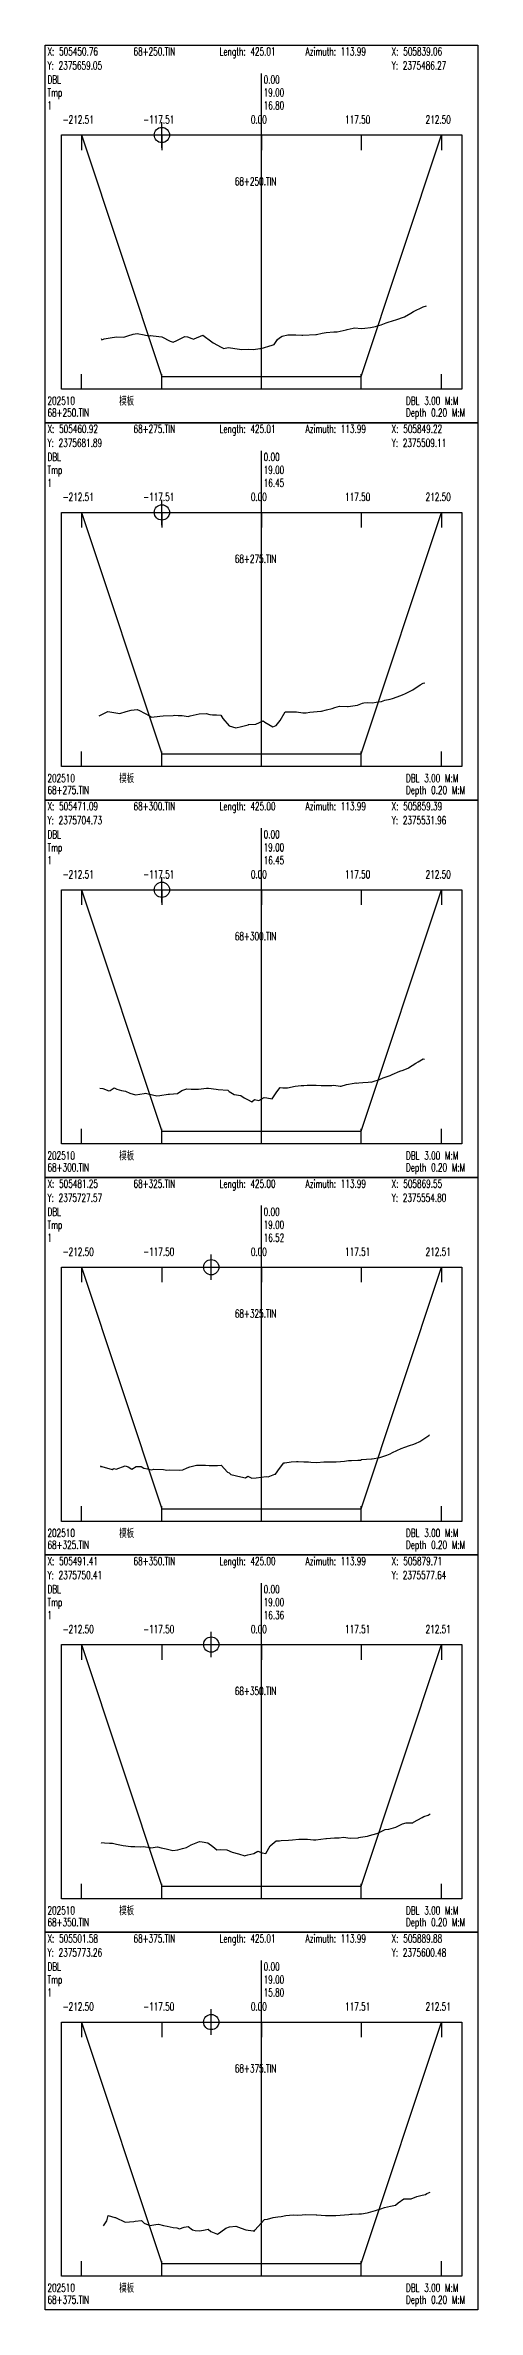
# Model space of a CAD drawing. Extents: x 1 to 194, y -24202 to 0.
# Drawn here: x 1 to 171, y -3860 to -2970 of the extents above; entities that cross this region are included whole.
import ezdxf

# ---------------------------------------------------------------- set-up
doc = ezdxf.new("R2010")
doc.units = 0
doc.header["$MEASUREMENT"] = 0
doc.layers.add('LABELS', color=7, linetype='Continuous')
doc.layers.add('XSECTION', color=7, linetype='Continuous')
doc.styles.get("Standard").update_dxf_attribs({"font": 'txt.shx'})

msp = doc.modelspace()

# ---------------------------------------------------------------- linework, layer by layer
at = {"color": 1}
for p, q in [((46.83, -3009.82), (46.83, -2999.82)), ((41.83, -3004.82), (51.83, -3004.82)), ((41.83, -3153.29), (51.83, -3153.29)), ((46.83, -3158.29), (46.83, -3148.29)), ((41.83, -3301.77), (51.83, -3301.77)), ((46.83, -3306.77), (46.83, -3296.77)), ((66.23, -3455.25), (66.23, -3445.25)), ((61.23, -3450.25), (71.23, -3450.25)), ((61.23, -3598.72), (71.23, -3598.72)), ((66.23, -3603.72), (66.23, -3593.72)), ((61.23, -3747.2), (71.23, -3747.2)), ((66.23, -3752.2), (66.23, -3742.2))]:
    msp.add_line(p, q, dxfattribs=at)
for centre in [(46.83, -3004.82), (46.83, -3153.29), (46.83, -3301.77), (66.23, -3450.25), (66.23, -3598.72), (66.23, -3747.2)]:
    msp.add_circle(centre, 3, dxfattribs=at)
at = {"layer": 'XSECTION', "color": 0, "linetype": 'Continuous'}
for points in [[(1, -2969.53), (171, -2969.53), (171, -3118), (1, -3118), (1, -2969.53)], [(86, -3104.82), (86, -2980.58)], [(86, -3104.82), (86, -2980.58)], [(7.3, -3004.82), (164.71, -3004.82), (164.71, -3104.82), (7.3, -3104.82), (7.3, -3004.82)], [(15.17, -3004.82), (15.17, -3010.76)], [(15.17, -3004.82), (46.83, -3099.82)], [(15.17, -3004.82), (46.83, -3099.82)], [(46.83, -3004.82), (46.83, -3010.76)], [(86, -3004.82), (86, -3010.76)], [(125.17, -3004.82), (125.17, -3010.76)], [(125.17, -3099.82), (156.84, -3004.82)], [(125.17, -3099.82), (156.84, -3004.82)], [(156.84, -3004.82), (156.84, -3010.76)], [(15.17, -3104.82), (15.17, -3098.88)], [(46.83, -3104.82), (46.83, -3098.88)], [(46.83, -3099.82), (86, -3099.82)], [(46.83, -3099.82), (46.83, -3099.82)], [(46.83, -3099.82), (86, -3099.82)], [(86, -3104.82), (86, -3098.88)], [(86, -3099.82), (125.17, -3099.82)], [(86, -3099.82), (125.17, -3099.82)], [(125.17, -3104.82), (125.17, -3098.88)], [(125.17, -3099.82), (125.17, -3099.82)], [(156.84, -3104.82), (156.84, -3098.88)], [(1, -3118.01), (171, -3118.01), (171, -3266.47), (1, -3266.47), (1, -3118.01)], [(86, -3253.29), (86, -3129.06)], [(86, -3253.29), (86, -3129.06)], [(7.3, -3153.29), (164.71, -3153.29), (164.71, -3253.29), (7.3, -3253.29), (7.3, -3153.29)], [(15.17, -3153.29), (15.17, -3159.23)], [(15.17, -3153.29), (46.83, -3248.29)], [(15.17, -3153.29), (46.83, -3248.29)], [(46.83, -3153.29), (46.83, -3159.23)], [(86, -3153.29), (86, -3159.23)], [(125.17, -3153.29), (125.17, -3159.23)], [(125.17, -3248.29), (156.84, -3153.29)], [(125.17, -3248.29), (156.84, -3153.29)], [(156.84, -3153.29), (156.84, -3159.23)], [(15.17, -3253.29), (15.17, -3247.36)], [(46.83, -3253.29), (46.83, -3247.36)], [(46.83, -3248.29), (86, -3248.29)], [(46.83, -3248.29), (46.83, -3248.29)], [(46.83, -3248.29), (86, -3248.29)], [(86, -3253.29), (86, -3247.36)], [(86, -3248.29), (125.17, -3248.29)], [(86, -3248.29), (125.17, -3248.29)], [(125.17, -3253.29), (125.17, -3247.36)], [(125.17, -3248.29), (125.17, -3248.29)], [(156.84, -3253.29), (156.84, -3247.36)], [(1, -3266.48), (171, -3266.48), (171, -3414.95), (1, -3414.95), (1, -3266.48)], [(86, -3401.77), (86, -3277.53)], [(86, -3401.77), (86, -3277.53)], [(7.3, -3301.77), (164.71, -3301.77), (164.71, -3401.77), (7.3, -3401.77), (7.3, -3301.77)], [(15.17, -3301.77), (15.17, -3307.71)], [(15.17, -3301.77), (46.83, -3396.77)], [(15.17, -3301.77), (46.83, -3396.77)], [(46.83, -3301.77), (46.83, -3307.71)], [(86, -3301.77), (86, -3307.71)], [(125.17, -3301.77), (125.17, -3307.71)], [(125.17, -3396.77), (156.84, -3301.77)], [(125.17, -3396.77), (156.84, -3301.77)], [(156.84, -3301.77), (156.84, -3307.71)], [(15.17, -3401.77), (15.17, -3395.83)], [(46.83, -3401.77), (46.83, -3395.83)], [(46.83, -3396.77), (86, -3396.77)], [(46.83, -3396.77), (46.83, -3396.77)], [(46.83, -3396.77), (86, -3396.77)], [(86, -3401.77), (86, -3395.83)], [(86, -3396.77), (125.17, -3396.77)], [(86, -3396.77), (125.17, -3396.77)], [(125.17, -3401.77), (125.17, -3395.83)], [(125.17, -3396.77), (125.17, -3396.77)], [(156.84, -3401.77), (156.84, -3395.83)], [(1, -3414.96), (171, -3414.96), (171, -3563.42), (1, -3563.42), (1, -3414.96)], [(86, -3550.25), (86, -3426.01)], [(86, -3550.25), (86, -3426.01)], [(7.3, -3450.25), (164.71, -3450.25), (164.71, -3550.25), (7.3, -3550.25), (7.3, -3450.25)], [(15.17, -3450.25), (15.17, -3456.18)], [(15.17, -3450.25), (46.83, -3545.25)], [(15.17, -3450.25), (46.83, -3545.25)], [(46.83, -3450.25), (46.83, -3456.18)], [(86, -3450.25), (86, -3456.18)], [(125.17, -3450.25), (125.17, -3456.18)], [(125.17, -3545.25), (156.84, -3450.25)], [(125.17, -3545.25), (156.84, -3450.25)], [(156.84, -3450.25), (156.84, -3456.18)], [(15.17, -3550.25), (15.17, -3544.31)], [(46.83, -3550.25), (46.83, -3544.31)], [(46.83, -3545.25), (86, -3545.25)], [(46.83, -3545.25), (46.83, -3545.25)], [(46.83, -3545.25), (86, -3545.25)], [(86, -3550.25), (86, -3544.31)], [(86, -3545.25), (125.17, -3545.25)], [(86, -3545.25), (125.17, -3545.25)], [(125.17, -3550.25), (125.17, -3544.31)], [(125.17, -3545.25), (125.17, -3545.25)], [(156.84, -3550.25), (156.84, -3544.31)], [(1, -3563.43), (171, -3563.43), (171, -3711.9), (1, -3711.9), (1, -3563.43)], [(86, -3698.72), (86, -3574.49)], [(86, -3698.72), (86, -3574.49)], [(7.3, -3598.72), (164.71, -3598.72), (164.71, -3698.72), (7.3, -3698.72), (7.3, -3598.72)], [(15.17, -3598.72), (15.17, -3604.66)], [(15.17, -3598.72), (46.83, -3693.72)], [(15.17, -3598.72), (46.83, -3693.72)], [(46.83, -3598.72), (46.83, -3604.66)], [(86, -3598.72), (86, -3604.66)], [(125.17, -3598.72), (125.17, -3604.66)], [(125.17, -3693.72), (156.84, -3598.72)], [(125.17, -3693.72), (156.84, -3598.72)], [(156.84, -3598.72), (156.84, -3604.66)], [(15.17, -3698.72), (15.17, -3692.78)], [(46.83, -3698.72), (46.83, -3692.78)], [(46.83, -3693.72), (86, -3693.72)], [(46.83, -3693.72), (46.83, -3693.72)], [(46.83, -3693.72), (86, -3693.72)], [(86, -3698.72), (86, -3692.78)], [(86, -3693.72), (125.17, -3693.72)], [(86, -3693.72), (125.17, -3693.72)], [(125.17, -3698.72), (125.17, -3692.78)], [(125.17, -3693.72), (125.17, -3693.72)], [(156.84, -3698.72), (156.84, -3692.78)], [(1, -3711.91), (171, -3711.91), (171, -3860.38), (1, -3860.38), (1, -3711.91)], [(86, -3847.2), (86, -3722.96)], [(86, -3847.2), (86, -3722.96)], [(7.3, -3747.2), (164.71, -3747.2), (164.71, -3847.2), (7.3, -3847.2), (7.3, -3747.2)], [(15.17, -3747.2), (15.17, -3753.14)], [(15.17, -3747.2), (46.83, -3842.2)], [(15.17, -3747.2), (46.83, -3842.2)], [(46.83, -3747.2), (46.83, -3753.14)], [(86, -3747.2), (86, -3753.14)], [(125.17, -3747.2), (125.17, -3753.14)], [(125.17, -3842.2), (156.84, -3747.2)], [(125.17, -3842.2), (156.84, -3747.2)], [(156.84, -3747.2), (156.84, -3753.14)], [(15.17, -3847.2), (15.17, -3841.26)], [(46.83, -3847.2), (46.83, -3841.26)], [(46.83, -3842.2), (86, -3842.2)], [(46.83, -3842.2), (46.83, -3842.2)], [(46.83, -3842.2), (86, -3842.2)], [(86, -3847.2), (86, -3841.26)], [(86, -3842.2), (125.17, -3842.2)], [(86, -3842.2), (125.17, -3842.2)], [(125.17, -3847.2), (125.17, -3841.26)], [(125.17, -3842.2), (125.17, -3842.2)], [(156.84, -3847.2), (156.84, -3841.26)]]:
    msp.add_lwpolyline(points, dxfattribs=at)
at = {"layer": 'XSECTION', "color": 1, "linetype": 'Continuous'}
for points in [[(22.92, -3084.82), (23.2, -3085.47), (24.16, -3084.97), (26.47, -3084.67), (28.97, -3084.22), (31.87, -3084.42), (33.48, -3083.82), (35.56, -3083.12), (37.17, -3082.97), (39.91, -3083.47), (41.55, -3083.82), (41.97, -3083.77), (42.41, -3083.67), (45.57, -3084.12), (46.83, -3084.17), (50.12, -3085.92), (51.25, -3086.32), (52.77, -3085.72), (55.83, -3084.12), (56.85, -3084.17), (58.58, -3084.92), (59.28, -3085.12), (59.54, -3084.97), (62.98, -3083.52), (66.41, -3086.17), (67.04, -3086.62), (70.12, -3088.27), (71.2, -3088.82), (72.94, -3088.42), (77.39, -3089.12), (78.23, -3089.27), (80.85, -3089.07), (82.89, -3089.27), (85.3, -3088.82), (85.9, -3088.87), (90.24, -3087.52), (90.95, -3087.27), (92.31, -3085.22), (93.14, -3084.57), (94.1, -3084.02), (96.39, -3083.47), (99.46, -3083.42), (101.85, -3083.57), (102.3, -3083.57), (107.42, -3083.27), (107.65, -3083.27), (109.92, -3082.82), (111.46, -3082.57), (114.48, -3082.27), (115.74, -3082.22), (119.33, -3081.47), (119.63, -3081.37), (122.1, -3080.77), (122.57, -3080.72), (125.35, -3080.92), (126.68, -3080.82), (128.85, -3080.52), (130.85, -3080.17), (132.05, -3079.82), (132.99, -3079.52), (135.07, -3078.72), (136.14, -3078.37), (137.09, -3078.07), (137.84, -3077.82), (138.8, -3077.52), (142.21, -3076.37), (144.75, -3074.92), (145.81, -3074.27), (149.62, -3072.37), (150.84, -3071.97)], [(22.2, -3233.29), (23.01, -3232.94), (25.58, -3231.59), (28.73, -3232.09), (30.3, -3232.39), (32.85, -3231.64), (34.74, -3231.04), (37.13, -3230.84), (38.05, -3231.29), (41.96, -3233.34), (42.59, -3233.74), (42.76, -3233.79), (46.06, -3233.44), (47.37, -3233.39), (51.29, -3233.24), (51.91, -3233.09), (53.25, -3233.14), (54.31, -3233.14), (54.76, -3233.14), (57.2, -3233.54), (58.01, -3233.39), (61.52, -3232.54), (64.25, -3232.39), (65.7, -3232.74), (66.72, -3232.89), (68.33, -3232.94), (70.04, -3233.09), (70.86, -3234.44), (73.26, -3237.29), (75.88, -3238.04), (78.16, -3237.49), (80.75, -3236.84), (80.87, -3236.79), (80.96, -3236.79), (83.79, -3236.64), (86.62, -3235.24), (87.26, -3235.79), (90.45, -3237.69), (91.76, -3237.19), (93.31, -3235.19), (95.3, -3231.69), (98.17, -3231.69), (99.78, -3231.74), (102.23, -3232.19), (103.5, -3232.09), (105, -3231.84), (109.38, -3231.54), (109.46, -3231.54), (109.53, -3231.54), (111.62, -3230.99), (113.85, -3230.39), (114.8, -3230.04), (115.69, -3229.79), (116.66, -3229.59), (119.79, -3229.69), (119.86, -3229.69), (120.03, -3229.64), (123.81, -3229.19), (125.65, -3228.39), (126.27, -3228.19), (127.69, -3228.09), (129.68, -3228.24), (131.11, -3227.94), (133.14, -3227.69), (134.43, -3227.19), (136.58, -3226.79), (137.46, -3226.49), (137.93, -3226.34), (140.38, -3225.49), (141.44, -3225.09), (141.67, -3224.99), (142.32, -3224.69), (145.44, -3223.09), (148.37, -3221.19), (148.37, -3221.19), (148.37, -3221.19), (149.57, -3220.49), (150.21, -3220.29)], [(22.38, -3379.87), (23.6, -3379.97), (25.38, -3380.57), (25.9, -3380.92), (26.49, -3380.67), (28.1, -3379.62), (29.15, -3380.22), (31.01, -3380.72), (32.47, -3380.97), (34.23, -3381.72), (36.49, -3382.37), (39.9, -3381.87), (40.34, -3381.82), (43.12, -3382.47), (44.82, -3382.87), (45.97, -3382.67), (49.33, -3382.12), (49.87, -3382.12), (52.95, -3381.87), (54.68, -3380.77), (56.58, -3380.12), (58.31, -3380.22), (60.68, -3380.22), (61.17, -3380.22), (64.37, -3379.87), (64.97, -3379.82), (65.01, -3379.82), (65.11, -3379.82), (68.21, -3380.17), (68.92, -3380.37), (72.76, -3380.62), (73.34, -3381.17), (75.27, -3382.27), (77.88, -3382.72), (79.13, -3383.67), (80.48, -3384.22), (82.24, -3385.17), (83.28, -3384.32), (84.94, -3384.62), (87.01, -3383.42), (88.13, -3383.57), (90.17, -3383.97), (92.07, -3381.22), (93.33, -3379.57), (94.39, -3379.67), (96.23, -3379.62), (99.19, -3379.02), (101.66, -3378.72), (102.61, -3378.72), (104.01, -3378.67), (105.82, -3378.62), (107.56, -3378.57), (109.4, -3378.77), (110.82, -3378.77), (113.61, -3378.72), (114.49, -3378.57), (116.87, -3378.97), (117.15, -3378.97), (117.3, -3378.97), (119.4, -3378.37), (122.5, -3377.87), (123.07, -3377.77), (123.49, -3377.82), (124.27, -3377.67), (125.8, -3377.57), (127.9, -3377.42), (128.96, -3377.37), (129.27, -3377.42), (129.88, -3377.17), (132.34, -3376.37), (133.86, -3375.77), (136.62, -3374.82), (137.37, -3374.47), (140.38, -3373.17), (141.74, -3372.77), (143.34, -3372.07), (143.63, -3371.97), (143.82, -3371.87), (146.71, -3369.97), (147.59, -3369.42), (149.59, -3368.32), (150.14, -3368.42)], [(22.65, -3528.35), (22.76, -3528.6), (23.17, -3528.7), (27.33, -3529.8), (27.97, -3529.5), (28.92, -3529.7), (32.35, -3528.45), (33.6, -3528.8), (34.97, -3529.7), (36.74, -3528.65), (38.68, -3528.65), (39.71, -3529.25), (41.13, -3529.6), (42.7, -3529.95), (43.73, -3529.75), (47.53, -3529.8), (48.84, -3530.1), (49.79, -3529.95), (53.88, -3530.1), (55.08, -3529.9), (56.83, -3529.15), (57.86, -3528.75), (60.47, -3528.1), (62.71, -3528.15), (63.99, -3528.1), (65.49, -3528.2), (66.87, -3528.25), (68.7, -3528.3), (70.2, -3528.1), (72.58, -3530.9), (73.31, -3531.2), (74, -3531.85), (77.88, -3532.75), (79.7, -3533.05), (80.69, -3532.45), (82.15, -3533.25), (83.88, -3533.15), (87.83, -3532.55), (88.67, -3532.65), (91.2, -3531.65), (91.49, -3531.6), (93.02, -3529.45), (94.77, -3527.25), (95.12, -3527.2), (97.72, -3526.85), (99.75, -3526.7), (100.44, -3526.7), (102.61, -3526.75), (104.51, -3526.75), (105.36, -3526.9), (107.74, -3527.1), (110.46, -3526.8), (113.71, -3526.8), (115.35, -3526.8), (117.11, -3526.7), (118.65, -3526.5), (120.17, -3526.35), (121.37, -3526.3), (123.84, -3526.1), (124.88, -3526.1), (125.38, -3525.95), (129.31, -3525.6), (129.37, -3525.6), (129.54, -3525.6), (132.5, -3525.1), (135.34, -3524.15), (136.63, -3523.65), (137.54, -3523.1), (140.97, -3521.55), (141.29, -3521.45), (142, -3521.15), (144.57, -3520.2), (145.46, -3519.95), (146.59, -3519.6), (148.24, -3518.85), (150.27, -3517.5), (151.75, -3516.45), (152.07, -3516.2)], [(23.09, -3676.82), (23.23, -3676.62), (24.23, -3676.72), (26.21, -3676.77), (27.48, -3676.87), (29.01, -3677.17), (31.59, -3677.72), (34.63, -3678.17), (35.56, -3678.17), (36.21, -3678.17), (38.37, -3678.22), (39.55, -3678.17), (42.13, -3678.57), (42.33, -3678.62), (42.35, -3678.62), (42.47, -3678.62), (45.12, -3678.27), (46.58, -3678.67), (47.91, -3678.97), (48.51, -3679.12), (51.12, -3679.67), (53.08, -3679.42), (54.98, -3678.87), (56.51, -3678.57), (58.29, -3677.52), (61, -3676.47), (61.65, -3676.17), (62.68, -3676.32), (64.85, -3676.67), (66.84, -3678.12), (68.5, -3679.42), (69.9, -3679.37), (72.38, -3679.42), (74.44, -3680.42), (76.95, -3680.97), (79.51, -3681.77), (79.74, -3681.67), (80.65, -3681.47), (83.05, -3680.92), (84.55, -3680.02), (86.32, -3680.62), (87.69, -3680.92), (89.45, -3677.87), (91.76, -3675.97), (93.06, -3675.97), (93.68, -3675.77), (96.6, -3675.62), (98.16, -3675.52), (100.68, -3675.27), (103.13, -3675.32), (103.98, -3675.32), (104.14, -3675.32), (106.46, -3675.57), (106.85, -3675.52), (107.37, -3675.57), (111.28, -3675.02), (111.56, -3675.02), (114.68, -3674.72), (116.5, -3674.67), (118.22, -3674.42), (120.86, -3674.92), (123.95, -3674.67), (124.26, -3674.62), (124.97, -3674.52), (127.71, -3674.02), (128.51, -3673.87), (131.38, -3673.02), (131.76, -3672.87), (134.63, -3671.52), (136.04, -3671.32), (138.79, -3670.57), (140.09, -3669.92), (141.43, -3669.22), (142.89, -3668.77), (145.42, -3668.77), (145.47, -3668.77), (145.78, -3668.57), (149.12, -3666.72), (149.84, -3666.32), (151.57, -3665.77), (152.33, -3665.27)], [(23.82, -3827.4), (25.21, -3825.45), (25.7, -3823.25), (28.29, -3824.15), (28.48, -3824.15), (28.66, -3824.15), (32.4, -3825.9), (35.74, -3825.65), (36.36, -3825.55), (38.76, -3825.3), (39.93, -3826.35), (42.1, -3827.3), (44.5, -3826.85), (45.53, -3826.7), (47.52, -3827.3), (48.96, -3827.55), (51.27, -3828), (52.73, -3828.1), (53.76, -3828.6), (55.65, -3827.95), (57.21, -3827.65), (58.81, -3828.9), (59.95, -3829.25), (61.69, -3829.4), (63.88, -3828.95), (65.03, -3828.75), (66.09, -3829.6), (68.65, -3830.7), (70.03, -3829.7), (72, -3828.3), (73.38, -3827.75), (75.89, -3827.55), (77.98, -3828.25), (79.82, -3828.95), (82.75, -3829.35), (83.16, -3829.5), (83.4, -3829.05), (87.24, -3824.85), (88.33, -3824.7), (90.54, -3824.15), (92.47, -3823.85), (93.76, -3823.7), (95.59, -3823.25), (98.43, -3823.1), (100.09, -3823.15), (102.03, -3823.1), (103.38, -3822.9), (107.45, -3823), (107.56, -3823), (107.82, -3823), (111.14, -3823.3), (112.64, -3823.25), (114.12, -3823.35), (115.28, -3823.3), (120.36, -3822.9), (121, -3822.75), (121.69, -3822.8), (124.21, -3822.7), (125.27, -3822.7), (127.51, -3822.2), (128.07, -3822.1), (130.81, -3821.4), (132.94, -3820.75), (134.4, -3820.2), (136.73, -3819.6), (138.7, -3819.2), (139.78, -3818.35), (142, -3816.7), (143.64, -3816.7), (144.82, -3816.7), (147.1, -3815.8), (148.11, -3815.55), (149.18, -3815.25), (150.42, -3815.05), (150.99, -3814.6), (152.35, -3814.1)]]:
    msp.add_lwpolyline(points, dxfattribs=at)

# ---------------------------------------------------------------- texts
at = {"layer": 'LABELS', "color": 0, "width": 0.666667}
for s, height, p in [('X: 505450.76', 3.1482, (1.85, -2973.53)), ('68+250.TIN', 3.148, (35.68, -2973.53)), ('Length: 425.01', 3.1482, (69.51, -2973.53)), ('Azimuth: 113.99', 3.1482, (103.34, -2973.53)), ('X: 505839.06', 3.1482, (137.17, -2973.53)), ('Y: 2375659.05', 3.1482, (1.85, -2979.06)), ('DBL', 3.148, (1.85, -2984.58)), ('0.00', 3.148, (86.85, -2984.58)), ('0.00', 3.148, (86.85, -2984.58)), ('Y: 2375486.27', 3.1482, (137.17, -2979.06)), ('Tmp', 3.148, (1.85, -2989.68)), ('19.00', 3.148, (86.85, -2989.68)), ('19.00', 3.148, (86.85, -2989.68)), ('-212.51', 3.148, (7.82, -3000.31)), ('-117.51', 3.148, (39.49, -3000.31)), ('0.00', 3.148, (81.81, -3000.31)), ('117.50', 3.148, (118.87, -3000.31)), ('212.50', 3.148, (150.54, -3000.31)), ('68+250.TIN', 3.148, (75.51, -3024.63)), ('模板', 3.148, (30.04, -3110.94)), ('DBL 3.00 M:M', 3.1482, (142.81, -3110.94)), ('68+250.TIN', 3.148, (1.85, -3115.62)), ('Depth 0.20 M:M', 3.1482, (142.81, -3115.62)), ('Y: 2375681.89', 3.1482, (1.85, -3127.53)), ('X: 505460.92', 3.1482, (1.85, -3122.01)), ('68+275.TIN', 3.148, (35.68, -3122.01)), ('Length: 425.01', 3.1482, (69.51, -3122.01)), ('Azimuth: 113.99', 3.1482, (103.34, -3122.01)), ('Y: 2375509.11', 3.1482, (137.17, -3127.53)), ('X: 505849.22', 3.1482, (137.17, -3122.01)), ('Tmp', 3.148, (1.85, -3138.16)), ('DBL', 3.148, (1.85, -3133.06)), ('0.00', 3.148, (86.85, -3133.06)), ('0.00', 3.148, (86.85, -3133.06)), ('19.00', 3.148, (86.85, -3138.16)), ('19.00', 3.148, (86.85, -3138.16)), ('-212.51', 3.148, (7.82, -3148.79)), ('-117.51', 3.148, (39.49, -3148.79)), ('0.00', 3.148, (81.81, -3148.79)), ('117.50', 3.148, (118.87, -3148.79)), ('212.50', 3.148, (150.54, -3148.79)), ('68+275.TIN', 3.148, (75.51, -3173.11)), ('模板', 3.148, (30.04, -3259.42)), ('DBL 3.00 M:M', 3.1482, (142.81, -3259.42)), ('X: 505471.09', 3.1482, (1.85, -3270.48)), ('68+275.TIN', 3.148, (1.85, -3264.09)), ('68+300.TIN', 3.148, (35.68, -3270.48)), ('Length: 425.00', 3.1482, (69.51, -3270.48)), ('Azimuth: 113.99', 3.1482, (103.34, -3270.48)), ('X: 505859.39', 3.1482, (137.17, -3270.48)), ('Depth 0.20 M:M', 3.1482, (142.81, -3264.09)), ('Y: 2375704.73', 3.1482, (1.85, -3276.01)), ('Y: 2375531.96', 3.1482, (137.17, -3276.01)), ('Tmp', 3.148, (1.85, -3286.64)), ('DBL', 3.148, (1.85, -3281.53)), ('0.00', 3.148, (86.85, -3281.53)), ('0.00', 3.148, (86.85, -3281.53)), ('19.00', 3.148, (86.85, -3286.64)), ('19.00', 3.148, (86.85, -3286.64)), ('-212.51', 3.148, (7.82, -3297.27)), ('-117.51', 3.148, (39.49, -3297.27)), ('0.00', 3.148, (81.81, -3297.27)), ('117.50', 3.148, (118.87, -3297.27)), ('212.50', 3.148, (150.54, -3297.27)), ('68+300.TIN', 3.148, (75.51, -3321.58)), ('68+300.TIN', 3.148, (1.85, -3412.57)), ('模板', 3.148, (30.04, -3407.89)), ('DBL 3.00 M:M', 3.1482, (142.81, -3407.89)), ('Depth 0.20 M:M', 3.1482, (142.81, -3412.57)), ('X: 505481.25', 3.1482, (1.85, -3418.96)), ('68+325.TIN', 3.148, (35.68, -3418.96)), ('Length: 425.00', 3.1482, (69.51, -3418.96)), ('Azimuth: 113.99', 3.1482, (103.34, -3418.96)), ('X: 505869.55', 3.1482, (137.17, -3418.96)), ('Y: 2375727.57', 3.1482, (1.85, -3424.48)), ('DBL', 3.148, (1.85, -3430.01)), ('0.00', 3.148, (86.85, -3430.01)), ('0.00', 3.148, (86.85, -3430.01)), ('Y: 2375554.80', 3.1482, (137.17, -3424.48)), ('Tmp', 3.148, (1.85, -3435.11)), ('19.00', 3.148, (86.85, -3435.11)), ('19.00', 3.148, (86.85, -3435.11)), ('-212.50', 3.148, (7.82, -3445.74)), ('-117.50', 3.148, (39.49, -3445.74)), ('0.00', 3.148, (81.8, -3445.74)), ('117.51', 3.148, (118.87, -3445.74)), ('212.51', 3.148, (150.54, -3445.74)), ('68+325.TIN', 3.148, (75.51, -3470.06)), ('模板', 3.148, (30.04, -3556.37)), ('DBL 3.00 M:M', 3.1482, (142.81, -3556.37)), ('68+325.TIN', 3.148, (1.85, -3561.05)), ('Depth 0.20 M:M', 3.1482, (142.81, -3561.05)), ('Y: 2375750.41', 3.1482, (1.85, -3572.96)), ('X: 505491.41', 3.1482, (1.85, -3567.43)), ('68+350.TIN', 3.148, (35.68, -3567.43)), ('Length: 425.00', 3.1482, (69.51, -3567.43)), ('Azimuth: 113.99', 3.1482, (103.34, -3567.43)), ('Y: 2375577.64', 3.1482, (137.17, -3572.96)), ('X: 505879.71', 3.1482, (137.17, -3567.43)), ('Tmp', 3.148, (1.85, -3583.59)), ('DBL', 3.148, (1.85, -3578.49)), ('0.00', 3.148, (86.85, -3578.49)), ('0.00', 3.148, (86.85, -3578.49)), ('19.00', 3.148, (86.85, -3583.59)), ('19.00', 3.148, (86.85, -3583.59)), ('-212.50', 3.148, (7.82, -3594.22)), ('-117.50', 3.148, (39.49, -3594.22)), ('0.00', 3.148, (81.8, -3594.22)), ('117.51', 3.148, (118.87, -3594.22)), ('212.51', 3.148, (150.54, -3594.22)), ('68+350.TIN', 3.148, (75.51, -3618.54)), ('模板', 3.148, (30.04, -3704.85)), ('DBL 3.00 M:M', 3.1482, (142.81, -3704.85)), ('X: 505501.58', 3.1482, (1.85, -3715.91)), ('68+350.TIN', 3.148, (1.85, -3709.52)), ('68+375.TIN', 3.148, (35.68, -3715.91)), ('Length: 425.01', 3.1482, (69.51, -3715.91)), ('Azimuth: 113.99', 3.1482, (103.34, -3715.91)), ('X: 505889.88', 3.1482, (137.17, -3715.91)), ('Depth 0.20 M:M', 3.1482, (142.81, -3709.52)), ('Y: 2375773.26', 3.1482, (1.85, -3721.44)), ('Y: 2375600.48', 3.1482, (137.17, -3721.44)), ('Tmp', 3.148, (1.85, -3732.06)), ('DBL', 3.148, (1.85, -3726.96)), ('0.00', 3.148, (86.85, -3726.96)), ('0.00', 3.148, (86.85, -3726.96)), ('19.00', 3.148, (86.85, -3732.06)), ('19.00', 3.148, (86.85, -3732.06)), ('-212.50', 3.148, (7.82, -3742.69)), ('-117.50', 3.148, (39.49, -3742.69)), ('0.00', 3.148, (81.8, -3742.69)), ('117.51', 3.148, (118.87, -3742.69)), ('212.51', 3.148, (150.54, -3742.69)), ('68+375.TIN', 3.148, (75.51, -3767.01)), ('68+375.TIN', 3.148, (1.85, -3858)), ('模板', 3.148, (30.04, -3853.32)), ('DBL 3.00 M:M', 3.1482, (142.81, -3853.32)), ('Depth 0.20 M:M', 3.1482, (142.81, -3858))]:
    msp.add_text(s, height=height, dxfattribs=at).set_placement(p)
at = {"layer": 'LABELS', "color": 1, "width": 0.666667}
for s, height, p in [('1', 3.15, (1.85, -2994.78)), ('16.80', 3.148, (86.85, -2994.78)), ('16.80', 3.148, (86.85, -2994.78)), ('202510', 3.148, (1.85, -3110.94)), ('1', 3.15, (1.85, -3143.26)), ('16.45', 3.148, (86.85, -3143.26)), ('16.45', 3.148, (86.85, -3143.26)), ('202510', 3.148, (1.85, -3259.42)), ('1', 3.15, (1.85, -3291.74)), ('16.45', 3.148, (86.85, -3291.74)), ('16.45', 3.148, (86.85, -3291.74)), ('202510', 3.148, (1.85, -3407.89)), ('1', 3.15, (1.85, -3440.21)), ('16.52', 3.148, (86.85, -3440.21)), ('16.52', 3.148, (86.85, -3440.21)), ('202510', 3.148, (1.85, -3556.37)), ('1', 3.15, (1.85, -3588.69)), ('16.36', 3.148, (86.85, -3588.69)), ('16.36', 3.148, (86.85, -3588.69)), ('202510', 3.148, (1.85, -3704.85)), ('1', 3.15, (1.85, -3737.16)), ('15.80', 3.148, (86.85, -3737.16)), ('15.80', 3.148, (86.85, -3737.16)), ('202510', 3.148, (1.85, -3853.32))]:
    msp.add_text(s, height=height, dxfattribs=at).set_placement(p)

doc.saveas('drawing.dxf')
